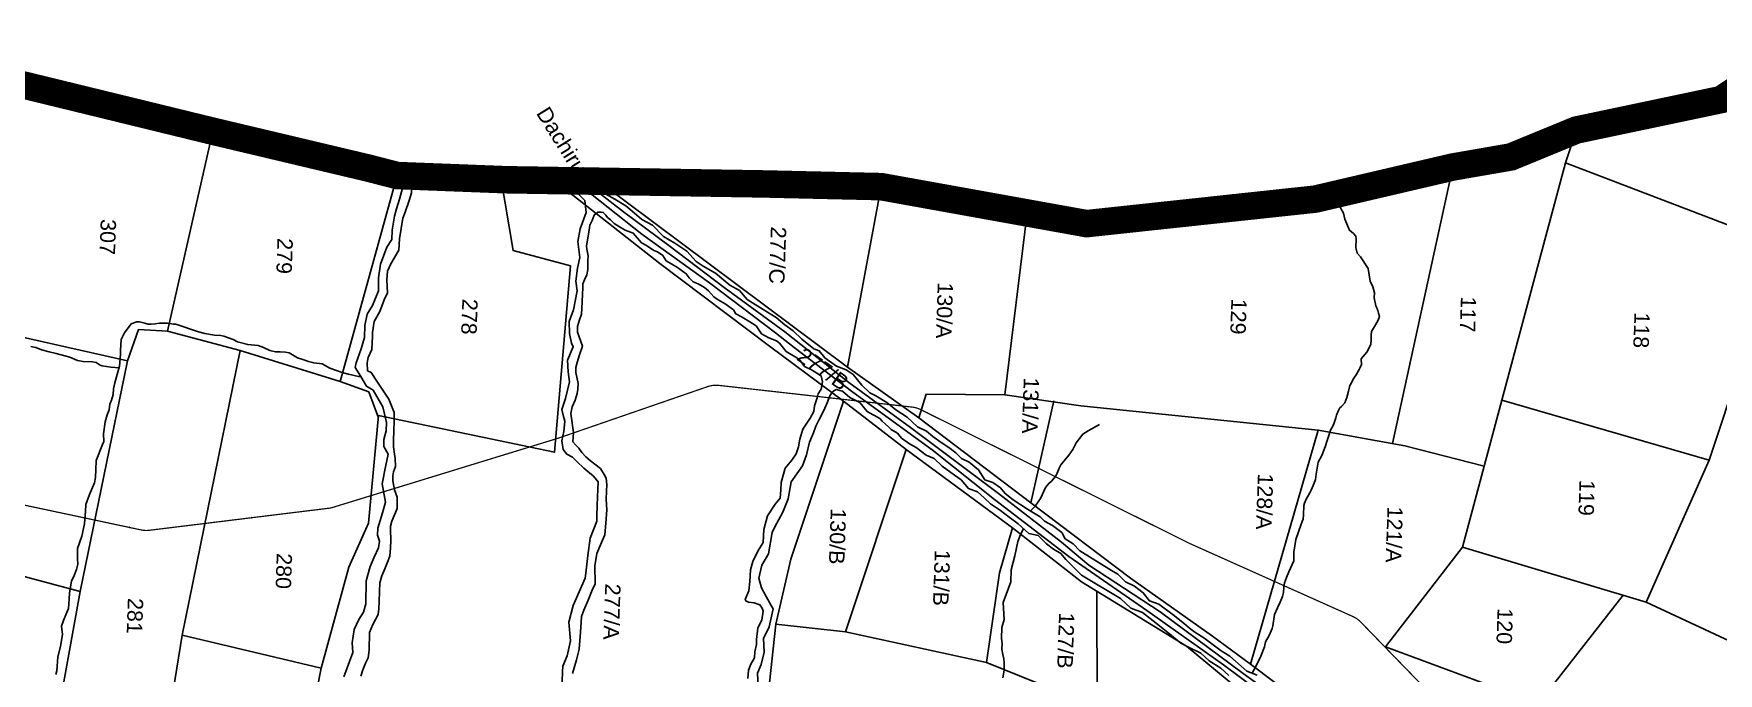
# Model space of a CAD drawing. Header units: inches. Extents: x 337143 to 343737, y 1590289 to 1599624.
# Drawn here: x 339483 to 340848, y 1597585 to 1598104 of the extents above; entities that cross this region are included whole.
import ezdxf

# ---------------------------------------------------------------- set-up
doc = ezdxf.new("R2010")
doc.units = ezdxf.units.IN
doc.header["$MEASUREMENT"] = 0
doc.linetypes.add('ACAD_ISO03W100', pattern=[30, 12, -18])
doc.linetypes.add('BORDER', pattern=[1.75, 0.5, -0.25, 0.5, -0.25, 0, -0.25])
for name, color, linetype in [('BLOCK', 7, 'Continuous'), ('NALA', 4, 'Continuous'), ('SURVEY_BND', 7, 'Continuous')]:
    doc.layers.add(name, color=color, linetype=linetype)
doc.layers.add('ROAD', color=1, linetype='Continuous', lineweight=25)
doc.layers.add('VILL_BOUNDARY', color=6, linetype='BORDER', lineweight=30)
doc.styles.get("Standard").update_dxf_attribs({"font": 'arial.ttf'})

msp = doc.modelspace()

# ---------------------------------------------------------------- linework, layer by layer
at = {"layer": 'BLOCK', "color": 1, "const_width": 1}
msp.add_lwpolyline([(339371.1, 1597743.6), (339569.6, 1597701.4, 0.083165), (339576.2, 1597701.1), (339721.8, 1597719, 0.043912), (339725.3, 1597719.8), (339907.3, 1597775.7, 0.008629), (339907.9, 1597775.9), (340028.7, 1597817.6, -0.111521), (340037.5, 1597818.6), (340194.2, 1597801, -0.087793), (340200.9, 1597799.1), (340419.4, 1597690.3, 0.010271), (340420.1, 1597690), (340551.4, 1597631.2, -0.095244), (340557.6, 1597626.9), (340759.5, 1597418.7, -0.148115), (340764.8, 1597408.4), (340808.9, 1597168.7, 0.173885), (340815.7, 1597157), (341053.8, 1596956.4, 0.278558)], format="xyb", dxfattribs=at)
at = {"layer": 'BLOCK', "color": 2}
for p in [(339659.2, 1597711.3), (339560.1, 1597703.4)]:
    msp.add_point(p, dxfattribs=at)
at = {"layer": 'NALA'}
for points in [[(339781.1, 1597988.5), (339781.3, 1597978.5), (339778.9, 1597969.6), (339776.5, 1597961.8), (339774.8, 1597955.7), (339773, 1597944.5), (339772.7, 1597936.8), (339768.6, 1597930.7), (339763.6, 1597916.9), (339761.9, 1597905.8), (339761.8, 1597895.3), (339757, 1597883.3), (339752.7, 1597876.4), (339750.8, 1597867.1), (339750.5, 1597857.3), (339747.8, 1597848.2), (339745.1, 1597840.7), (339743.7, 1597836.8), (339743.1, 1597833), (339747.5, 1597825.7), (339752.1, 1597817.9), (339757.7, 1597814.8), (339765.4, 1597801.3), (339768.3, 1597788.6), (339768.2, 1597781.8), (339766.2, 1597774.8), (339766.3, 1597769.1), (339769.7, 1597762.7), (339767.7, 1597752.5), (339765, 1597738.8), (339767.5, 1597724), (339765.1, 1597715.3), (339761.3, 1597702.8), (339761, 1597697.2), (339762.7, 1597692.4), (339761.9, 1597686.8), (339758.5, 1597679.4), (339755.2, 1597671.8), (339752, 1597660.2), (339751.7, 1597641.6), (339749.8, 1597634.8), (339745.9, 1597628.7), (339742.3, 1597620.7), (339740.6, 1597610), (339741, 1597602.1), (339733.9, 1597582.2)], [(339747.6, 1597582.9), (339749.2, 1597588), (339751.3, 1597593.5), (339753.6, 1597597.8), (339754.4, 1597604), (339754.6, 1597618.2), (339757.4, 1597624.8), (339761.7, 1597632.8), (339762.2, 1597637.3), (339762.4, 1597643.5), (339762.6, 1597651.6), (339762.9, 1597658.6), (339764.6, 1597664.3), (339767.1, 1597669.9), (339769.2, 1597675.2), (339771, 1597680.2), (339771.6, 1597687), (339771.8, 1597692.6), (339771.6, 1597702), (339771.7, 1597704.4), (339772.8, 1597708.4), (339777.1, 1597718.9), (339777, 1597727.9), (339774.8, 1597734), (339773.6, 1597741.1), (339773.5, 1597745.2), (339774, 1597748.6), (339775.6, 1597752.8), (339775.5, 1597759.4), (339774.9, 1597762.7), (339774, 1597768.8), (339774.2, 1597774.1), (339774.4, 1597781.6), (339774.7, 1597789.7), (339774.5, 1597796.5), (339770.4, 1597807.5), (339761.1, 1597821.3), (339756, 1597829.1), (339753.1, 1597830.5), (339752.7, 1597836.8), (339753.6, 1597841.2), (339756.6, 1597847.7), (339757, 1597858.3), (339757.1, 1597861.5), (339758.3, 1597870.5), (339762.9, 1597878.4), (339766.6, 1597887.9), (339769.1, 1597893.7), (339768.6, 1597904.1), (339769.3, 1597911.2), (339771.9, 1597917.1), (339778.4, 1597928.2), (339779, 1597937.3), (339781.7, 1597954.2), (339783.5, 1597959.1), (339786.9, 1597968.5), (339788.6, 1597974.6), (339788.7, 1597977.7), (339788.7, 1597981.3), (339788.9, 1597988.2)], [(339911.8, 1597984.5), (339919.4, 1597978.2), (339929.2, 1597968.4), (339930.3, 1597958.8), (339925.3, 1597945.4), (339923.3, 1597935.2), (339925.1, 1597922.2), (339923.1, 1597913.7), (339921.8, 1597903.2), (339922.9, 1597895.3), (339919.8, 1597879.8), (339916.5, 1597870.3), (339916.8, 1597860.7), (339918.2, 1597852.9), (339919.7, 1597849.7), (339915.1, 1597839), (339915.6, 1597829.5), (339916.7, 1597821.5), (339913.4, 1597807.9), (339910.6, 1597799), (339911.8, 1597793.4), (339913, 1597789.7), (339912, 1597781.3), (339910.4, 1597773.6), (339911.5, 1597766.6), (339914.4, 1597762.8), (339919, 1597760.5), (339922.7, 1597757), (339928.3, 1597751.6), (339936.1, 1597745.1), (339939.8, 1597740.4), (339939.6, 1597734.2), (339939.4, 1597728.3), (339939, 1597721.1), (339938.7, 1597712.9), (339938.7, 1597708.5), (339933.5, 1597694.6), (339931.4, 1597680.8), (339929.8, 1597666.3), (339929.5, 1597662.2), (339919.7, 1597640.2), (339916.1, 1597626.6), (339917.6, 1597611.6), (339914.9, 1597599.3), (339911.4, 1597590.9), (339910.9, 1597586.7), (339910.1, 1597562.3)], [(340473.9, 1597583.7), (340465.4, 1597586.8), (340451.6, 1597599.1), (340444.7, 1597603.5), (340430.6, 1597613.9), (340423.4, 1597618.5), (340418.9, 1597621.7), (340414.9, 1597625.3), (340405.7, 1597632.5), (340394.1, 1597641.2), (340386.5, 1597643.8), (340381.6, 1597650.5), (340374.6, 1597655.7), (340367.1, 1597659.3), (340361, 1597665.6), (340355.7, 1597668.5), (340330.3, 1597684.4), (340324.9, 1597690.1), (340318.2, 1597694.1), (340315.6, 1597699.2), (340308.1, 1597705), (340301.6, 1597708.6), (340298, 1597712), (340292.7, 1597715.2), (340287.9, 1597718.1), (340276.1, 1597725.8), (340269.6, 1597730.9), (340265.9, 1597735.5), (340259.7, 1597739.8), (340253.1, 1597742.1), (340248, 1597750), (340240.4, 1597756.2), (340234.4, 1597759.4), (340229.6, 1597763.9), (340223.9, 1597768.1), (340217.8, 1597772.2), (340211.1, 1597777.1), (340206, 1597781.6), (340198.6, 1597785), (340190.2, 1597792.8), (340181.2, 1597798.8), (340173.9, 1597804.8), (340164.9, 1597810.2), (340160.1, 1597812.5), (340153.5, 1597818.8), (340146.6, 1597827.5), (340140.8, 1597831.1), (340132.9, 1597834.2), (340123.6, 1597840.9), (340119, 1597846.7), (340114.7, 1597848.1), (340105, 1597856), (340097.9, 1597862.8), (340091.2, 1597867.8), (340084.2, 1597873.5), (340073.5, 1597880), (340060.7, 1597888.1), (340054.5, 1597895.5), (340046.7, 1597899.9), (340034.9, 1597909.5), (340024.9, 1597915.1), (340019.3, 1597919), (340011.8, 1597927.5), (340001.9, 1597933.8), (339992.8, 1597939.2), (339983.9, 1597948.5), (339975.3, 1597953.1), (339969.1, 1597958.5), (339962.4, 1597964.1), (339953.5, 1597969.6), (339946.1, 1597973.5), (339940.2, 1597979.3), (339934.7, 1597984.1)], [(340469.7, 1597585.3), (340473.2, 1597591.7), (340476.7, 1597599.1), (340479.9, 1597606.6), (340480.7, 1597610.8), (340483.7, 1597615.9), (340486.1, 1597621.6), (340486.5, 1597623.7), (340488, 1597632.9), (340490.4, 1597638.2), (340492.5, 1597642.8), (340494.3, 1597647.5), (340495.3, 1597650.7), (340495.5, 1597654.9), (340495.9, 1597658.5), (340497.6, 1597662.7), (340499.5, 1597667.4), (340503.5, 1597676.3), (340503.5, 1597678.2), (340503.7, 1597683.5), (340505.2, 1597693.7), (340509.4, 1597706), (340510.3, 1597708.2), (340511.2, 1597710.1), (340511.3, 1597713.6), (340511.6, 1597721.2), (340512.2, 1597723.2), (340513.6, 1597726.3), (340516.4, 1597731.6), (340517.6, 1597733.6), (340520.1, 1597739.4), (340521.1, 1597742.4), (340521.7, 1597746.7), (340523.4, 1597756.2), (340526.2, 1597761.8), (340529, 1597768.8), (340530.7, 1597773.8), (340531.8, 1597777.9), (340533.4, 1597782.4), (340535.6, 1597786.6), (340536.5, 1597789), (340537.6, 1597792.3), (340538.2, 1597794.5), (340539.6, 1597797.7), (340540.9, 1597800.3), (340542.3, 1597801.5), (340544.8, 1597804.5), (340546.4, 1597808.8), (340547.9, 1597813.9), (340548.9, 1597818.4), (340549.9, 1597820.2), (340551.6, 1597823.7), (340552.8, 1597825.2), (340554.1, 1597827), (340556.5, 1597831.5), (340557.4, 1597833.1), (340558.4, 1597835.6), (340558.2, 1597840.1), (340562.8, 1597845.4), (340564.9, 1597849.5), (340566, 1597852), (340566.3, 1597855.6), (340566.3, 1597859.4), (340566.5, 1597862.4), (340568.2, 1597864.9), (340569.7, 1597867.7), (340571.8, 1597871.4), (340572.9, 1597874.5), (340572.3, 1597877), (340571.7, 1597879.2), (340570.9, 1597881.4), (340570.1, 1597883.2), (340568.7, 1597889.6), (340568.9, 1597893.5), (340567.6, 1597898.5), (340565.3, 1597903.2), (340563.7, 1597913.3), (340557.6, 1597922.9), (340554.8, 1597925.8), (340553.8, 1597930.3), (340554, 1597937.5), (340553.7, 1597939.5), (340551.8, 1597941.6), (340548.8, 1597944.4), (340544.8, 1597953.2), (340543.9, 1597958.3), (340541.3, 1597962.5), (340533.6, 1597972.5)], [(339919, 1597585), (339922.3, 1597596), (339924.6, 1597604.7), (339925.4, 1597615.1), (339925.9, 1597622.4), (339926.5, 1597631.1), (339928.3, 1597636.4), (339931.9, 1597644.4), (339935.1, 1597652.5), (339937.4, 1597657.8), (339937.1, 1597672.4), (339938.8, 1597682.4), (339942.7, 1597691.3), (339945.3, 1597697.3), (339946, 1597706.8), (339946.9, 1597717.6), (339946.4, 1597726.3), (339946.6, 1597732.7), (339946.8, 1597738.1), (339946.3, 1597743.4), (339944.8, 1597746.3), (339941.7, 1597751.1), (339937.2, 1597754.8), (339933.7, 1597757.3), (339930, 1597760.6), (339926.7, 1597764.3), (339924.2, 1597767.7), (339921.8, 1597770.1), (339919.4, 1597772.8), (339919.8, 1597780.5), (339917.8, 1597795.9), (339918.9, 1597801.2), (339921.2, 1597806.5), (339923, 1597811.9), (339923.5, 1597815.5), (339923.7, 1597820.1), (339921.7, 1597828.9), (339921.8, 1597833.2), (339923, 1597837.2), (339924.9, 1597843.4), (339927.2, 1597850.4), (339923.1, 1597861.7), (339923.2, 1597866.2), (339924.9, 1597871.6), (339926.3, 1597876.2), (339926.7, 1597881), (339927, 1597886.5), (339927.2, 1597892.5), (339927.4, 1597897.4), (339927.5, 1597900.8), (339928.9, 1597904.1), (339930.8, 1597908.1), (339931.4, 1597912.5), (339931.6, 1597919.8), (339931.8, 1597923.5), (339930.8, 1597928.9), (339930.4, 1597931.6), (339932.7, 1597944.3), (339933.2, 1597948.4), (339935, 1597952.3), (339936.7, 1597956.6), (339939.5, 1597959.1), (339942.4, 1597959), (339944, 1597958.8), (339946.2, 1597956.5), (339947.5, 1597954.6), (339949.9, 1597952.8), (339952.9, 1597949.9), (339957.3, 1597947), (339961.8, 1597944.4), (339968.3, 1597942.1), (339974.9, 1597934.2), (339979, 1597932), (339985.1, 1597927.9), (339988.1, 1597926.9), (339992.3, 1597923.8), (339995.1, 1597919.5), (340004.1, 1597914.2), (340011.3, 1597909.1), (340013.7, 1597905.7), (340016.8, 1597902.5), (340020.8, 1597900.8), (340026.1, 1597897.9), (340029.3, 1597895.2), (340033.5, 1597890.5), (340037.2, 1597887.9), (340042.7, 1597884.6), (340049.6, 1597879.8), (340051.4, 1597876.6), (340056.7, 1597874), (340062.9, 1597870.2), (340067.8, 1597866.8), (340072.3, 1597860.5), (340078.3, 1597857), (340084.3, 1597854.6), (340086.7, 1597852.9), (340092.3, 1597846), (340100.9, 1597840.9), (340103.7, 1597838.8), (340107.1, 1597833.8), (340112.8, 1597831.3), (340120.5, 1597826.3), (340121.7, 1597821.4), (340120.7, 1597815.4), (340118.2, 1597811.8), (340117.4, 1597808.6), (340115.2, 1597802), (340114.6, 1597797.4), (340111.6, 1597792.1), (340105.8, 1597783.2), (340103.2, 1597775.1), (340102.1, 1597768.8), (340100.2, 1597763.2), (340096.8, 1597758), (340091.5, 1597751.6), (340088.2, 1597739.8), (340087.9, 1597734), (340087.3, 1597727.1), (340083.2, 1597722.3), (340077.2, 1597712.9), (340074.1, 1597701.8), (340073.5, 1597691.2), (340069.6, 1597684.7), (340065.1, 1597675.9), (340063.2, 1597669), (340062.9, 1597659.7), (340061.9, 1597652), (340058.9, 1597644.9), (340059.5, 1597643.8), (340061.6, 1597642.8), (340066.2, 1597642.4), (340070.9, 1597640.6), (340072.8, 1597638.1), (340073.7, 1597635.5), (340072.5, 1597628.3), (340069.3, 1597621.9), (340068.2, 1597612.7), (340068.1, 1597608.6), (340066.9, 1597602.6), (340066.5, 1597597.8), (340063.7, 1597592.6), (340061.7, 1597587.8), (340061.2, 1597581)], [(339500.6, 1597584.2), (339501.3, 1597587.3), (339501.6, 1597590.7), (339501.8, 1597595), (339502.2, 1597598.3), (339504.2, 1597607.2), (339505.8, 1597616.5), (339505.1, 1597623.5), (339506.8, 1597628.1), (339509.2, 1597634), (339510.7, 1597637.7), (339511.1, 1597641.4), (339511.2, 1597645.4), (339511.6, 1597650.4), (339513.2, 1597659.8), (339515.2, 1597664.4), (339517.3, 1597669.2), (339518.3, 1597673.7), (339517.9, 1597678.1), (339518.1, 1597686.4), (339521.6, 1597696.4), (339523.8, 1597706.4), (339524.6, 1597716.3), (339524.8, 1597721.9), (339527.8, 1597730), (339531.9, 1597739.7), (339532.7, 1597743.9), (339532.8, 1597750.1), (339533.2, 1597757.6), (339538.4, 1597770.6), (339539.5, 1597773), (339539.1, 1597779.2), (339540.5, 1597789), (339542.2, 1597794.7), (339543.6, 1597798.7), (339544.3, 1597803.4), (339545.7, 1597806.6), (339546.8, 1597811.2), (339547.1, 1597815.9), (339548.3, 1597820.6), (339552.1, 1597834.2), (339552.9, 1597843.6), (339552.9, 1597846.9), (339553.4, 1597855.8), (339556, 1597861.3), (339561.6, 1597868.5), (339566.2, 1597870.2), (339568.4, 1597870), (339572.7, 1597868.9), (339575.4, 1597868.3), (339577.8, 1597868.2), (339580.9, 1597868.6), (339584.6, 1597869.1), (339590.9, 1597868.9), (339595.8, 1597868.1), (339597.7, 1597868.2), (339616.2, 1597861.9), (339621.1, 1597860.6), (339629.1, 1597859.3), (339634.1, 1597859), (339636.6, 1597858.5), (339644.1, 1597855.9), (339647.8, 1597854), (339656, 1597851.6), (339664.4, 1597851), (339668.8, 1597849.4), (339673.9, 1597846.9), (339678.4, 1597845.8), (339682.2, 1597845.7), (339686.7, 1597845.5), (339689.6, 1597844.9), (339696.3, 1597840.9), (339700.5, 1597839.6), (339705.2, 1597838), (339709.5, 1597836.8), (339716.3, 1597836.1), (339722.5, 1597832.5), (339728, 1597830.6), (339732.6, 1597829.1), (339737.7, 1597827.6), (339745.8, 1597825.9), (339747.5, 1597825.7)], [(339480.3, 1597850), (339484.4, 1597849.2), (339488.8, 1597847.4), (339495.2, 1597845.8), (339500.7, 1597844.4), (339507.7, 1597842.5), (339511.9, 1597841.5), (339518, 1597838.8), (339522.5, 1597837.9), (339530.1, 1597837.7), (339533.1, 1597837), (339536.5, 1597835), (339538.1, 1597834.3), (339545, 1597833.4), (339551.7, 1597832.8)], [(340451, 1597583.5), (340444.3, 1597589.3), (340434.9, 1597595.3), (340428.1, 1597601.6), (340418.2, 1597606.3), (340412.1, 1597609.6), (340401.6, 1597618.3), (340389.5, 1597627.8), (340381, 1597634.4), (340371.4, 1597638), (340363.1, 1597645.9), (340331.5, 1597664.7), (340318.8, 1597677.3), (340314.7, 1597682.4), (340308.9, 1597685.8), (340303.1, 1597690.1), (340296.3, 1597697), (340288.9, 1597698.5), (340280.2, 1597706.3), (340272.8, 1597711.7), (340265.9, 1597717.1), (340257.7, 1597722.5), (340252.7, 1597727.5), (340247.2, 1597732.3), (340239.9, 1597734.9), (340234.1, 1597741.9), (340228.5, 1597745.8), (340218.5, 1597753.1), (340212.2, 1597759.4), (340205.6, 1597761.9), (340197.6, 1597768.2), (340192.2, 1597771.2), (340185.8, 1597775.8), (340182.4, 1597779.8), (340177.3, 1597782.9), (340175.2, 1597785.1), (340169.9, 1597789.6), (340168.1, 1597791.7), (340157.8, 1597797.3), (340151.9, 1597804.8), (340143.8, 1597808.7), (340137.9, 1597813.9), (340132.7, 1597815.3), (340130.1, 1597813.5), (340127.7, 1597810.1), (340125.5, 1597804.5), (340122.8, 1597798.3), (340118.7, 1597790.4), (340116.3, 1597785.5), (340114.4, 1597780.2), (340111.2, 1597772.6), (340108.8, 1597762.2), (340105.4, 1597753.4), (340096.3, 1597740.3), (340093.9, 1597726.7), (340089.4, 1597715.7), (340083.1, 1597703.9), (340080.9, 1597699.2), (340077.8, 1597682.1), (340072.6, 1597672.7), (340070, 1597662.2), (340072.2, 1597654.4), (340075.9, 1597647.3), (340080.1, 1597640.1), (340081.7, 1597637.3), (340078.5, 1597622.9), (340074, 1597613.3), (340074.5, 1597602.3), (340071.9, 1597592.2), (340068.9, 1597585.2), (340069.6, 1597574)], [(340290.3, 1597716.6), (340294.6, 1597721.4), (340298.2, 1597727), (340302.4, 1597735.7), (340305, 1597739.1), (340307.1, 1597740.8), (340310.4, 1597744.6), (340311.8, 1597747.3), (340313.5, 1597751.5), (340314.8, 1597754.2), (340321.3, 1597761.9), (340324.6, 1597766.7), (340327.3, 1597772.1), (340332.6, 1597779.1), (340336.9, 1597781.7), (340346, 1597786.8)], [(340267.7, 1597581.5), (340268.9, 1597587.6), (340269, 1597593.7), (340268.6, 1597597), (340267.9, 1597600.3), (340267, 1597604.7), (340267.2, 1597609.3), (340266.7, 1597613.4), (340267, 1597622.3), (340269, 1597628.8), (340268, 1597642.5), (340272.3, 1597654.1), (340274.3, 1597659.4), (340274.6, 1597669), (340277.6, 1597680.5), (340279.9, 1597691.9), (340282.1, 1597697.8), (340284.6, 1597702.4)]]:
    msp.add_lwpolyline(points, dxfattribs=at)
at = {"layer": 'ROAD'}
for points in [[(340861.6, 1597173.6), (340815.2, 1597227.9), (340762.8, 1597296.3), (340714.1, 1597361), (340656.9, 1597430.6), (340616.9, 1597463.7), (340566.9, 1597501.4), (340502.7, 1597550.2), (340446.5, 1597591.9), (340384.4, 1597636.2), (340321.3, 1597679.9), (340260.9, 1597726.2), (340210.6, 1597766.2), (340146.3, 1597813), (340098.8, 1597849.4), (340083.6, 1597861.3), (340030.1, 1597901.6), (339975.4, 1597941.1), (339920.7, 1597984.4)], [(339928.1, 1597984.3), (339960.5, 1597959.2), (339997.2, 1597932.1), (340041.9, 1597897.9), (340091.1, 1597862.1), (340143.1, 1597820.8), (340192.9, 1597784.4), (340264.4, 1597730.9), (340315.4, 1597691.6), (340337.5, 1597672.9), (340395.3, 1597634.9), (340462.6, 1597584.9), (340516.7, 1597545.7), (340544.2, 1597525.8), (340600.5, 1597480.6), (340658.2, 1597436.2), (340702.8, 1597382.6), (340762.6, 1597307.4), (340820.1, 1597231.7), (340864.7, 1597179.3)]]:
    msp.add_lwpolyline(points, dxfattribs=at)
at = {"layer": 'SURVEY_BND'}
for points in [[(339558.6, 1597838.6), (339430.1, 1597867.4), (339475.5, 1598061.8)], [(339730.9, 1597821.8), (339649.7, 1597846.9), (339591, 1597862.5), (339627.8, 1598024.6)], [(340723.6, 1597998.9), (340732.5, 1598025.6)], [(340583.6, 1597771.4), (340632.3, 1597995.6)], [(340672, 1597806.7), (340723.6, 1597998.9), (340896.7, 1597932.8), (340892.1, 1597914.9)], [(339861.3, 1597985.4), (339871, 1597927.8), (339917.4, 1597915.5), (339904.4, 1597764.4), (339761.9, 1597794.1), (339753.7, 1597706.8), (339738, 1597671.3), (339715.4, 1597589.3), (339699.9, 1597509.7), (339778.6, 1597483.6), (339867.3, 1597466.4), (339922.3, 1597439.9), (340044.5, 1597417)], [(339777.1, 1597988.7), (339730.9, 1597821.8), (339754, 1597813.3), (339761.8, 1597792.4)], [(340138.8, 1597805.8), (340078.7, 1597850.4), (339989.8, 1597917.3), (339904.3, 1597984.6)], [(340141.9, 1597833.3), (339940.1, 1597984.1)], [(340169.2, 1597979.7), (340141.9, 1597833.3), (340199.7, 1597792.3), (340205.6, 1597811.4), (340269.3, 1597810.9)], [(340523.4, 1597782.3), (340330.9, 1597802.1), (340269.3, 1597810.9), (340287.5, 1597958.4)], [(340987.3, 1597880), (340892.1, 1597914.9), (340840.2, 1597757.9), (340789.1, 1597642.9), (340892.1, 1597594.7)], [(339520.3, 1597651.5), (339558.6, 1597838.6), (339567.5, 1597863.9), (339591, 1597862.5)], [(339649.7, 1597846.9), (339602.8, 1597616), (339715.4, 1597589.3)], [(340189.4, 1597766.7), (340138.8, 1597805.8), (340096, 1597677.7), (340083.8, 1597625)], [(340309.2, 1597806.1), (340290.5, 1597723.4), (340371.2, 1597662.4), (340437.7, 1597615.3), (340468.5, 1597592.7)], [(340789.1, 1597642.9), (340640.3, 1597687.5), (340672, 1597806.7), (340840.2, 1597757.9)], [(340199.7, 1597792.3), (340290.5, 1597723.4)], [(340662.2, 1597442.6), (340550.7, 1597530.8), (340468.5, 1597592.7), (340523.4, 1597782.3), (340593.6, 1597769.6), (340657.7, 1597753.1)], [(340140.2, 1597618.9), (340189.4, 1597766.7), (340275.6, 1597703.1)], [(340254.6, 1597593.9), (340265.1, 1597666.6), (340275.6, 1597703.1), (340331.4, 1597659.2), (340416.5, 1597607.2), (340465.1, 1597566.8), (340450.7, 1597515.6), (340355.5, 1597555.9), (340295.3, 1597577.5)], [(340640.3, 1597687.5), (340577.8, 1597606.6), (340701.9, 1597560.7), (340770.3, 1597648.6)], [(339339.3, 1597375.7), (339353.2, 1597545.1), (339429.7, 1597536.3), (339454.3, 1597669), (339520.3, 1597651.5), (339496.7, 1597521.5), (339562.7, 1597505.6)], [(340344, 1597651.5), (340344.2, 1597559.9)], [(340071.5, 1597510), (340083.8, 1597625), (340140.2, 1597618.9), (340254.6, 1597593.9), (340295.3, 1597577.5), (340237.5, 1597438.7)], [(339602.8, 1597616), (339584.1, 1597500.8), (339660.1, 1597483.5), (339695, 1597483.4), (339699.9, 1597509.7)]]:
    msp.add_lwpolyline(points, dxfattribs=at)
at = {"layer": 'VILL_BOUNDARY', "color": 6, "linetype": 'ACAD_ISO03W100', "lineweight": -2, "ltscale": 3, "const_width": 22.3}
msp.add_lwpolyline([(339399.9, 1598075), (339475.5, 1598061.8), (339627.8, 1598024.6), (339753.4, 1597994.8), (339777.1, 1597988.7), (339865.3, 1597985.3), (340073.7, 1597981.9), (340169.2, 1597979.7), (340335.7, 1597949.7), (340521, 1597969.6), (340632.3, 1597995.6), (340679.5, 1598003.8), (340732.5, 1598025.6), (340849.8, 1598050.3), (340913.4, 1598092.6)], dxfattribs=at)

# ---------------------------------------------------------------- texts
at = {"layer": 'SURVEY_BND'}
for s, rotation, p in [('Dachiru', 302.0492, (339889.3, 1598039.3)), ('307', 268.028, (339536.9, 1597953.6)), ('279', 268.028, (339680.1, 1597938.2)), ('277/C', 268.028, (340079.9, 1597947.5)), ('130/A', 268.028, (340215.1, 1597902.3)), ('278', 268.028, (339829.9, 1597889)), ('129', 268.028, (340453, 1597889.1)), ('117', 268.028, (340639, 1597890.9)), ('118', 268.028, (340779.6, 1597878)), ('277/B', 325.0928, (340099.9, 1597839.8)), ('131/A', 268.028, (340284.8, 1597825.2)), ('128/A', 268.028, (340474.5, 1597747.4)), ('119', 268.028, (340735.1, 1597742.1)), ('121/A', 268.028, (340579.5, 1597720.6)), ('130/B', 268.028, (340128.4, 1597719.1)), ('280', 268.028, (339679.5, 1597682.8)), ('131/B', 268.028, (340212.7, 1597685.5)), ('277/A', 268.028, (339945.7, 1597658.1)), ('281', 268.028, (339558.9, 1597646.4)), ('127/B', 268.028, (340313.4, 1597634.7)), ('120', 268.028, (340668.7, 1597638.1))]:
    msp.add_text(s, height=12.48, rotation=rotation, dxfattribs=at).set_placement(p)

doc.saveas('drawing.dxf')
